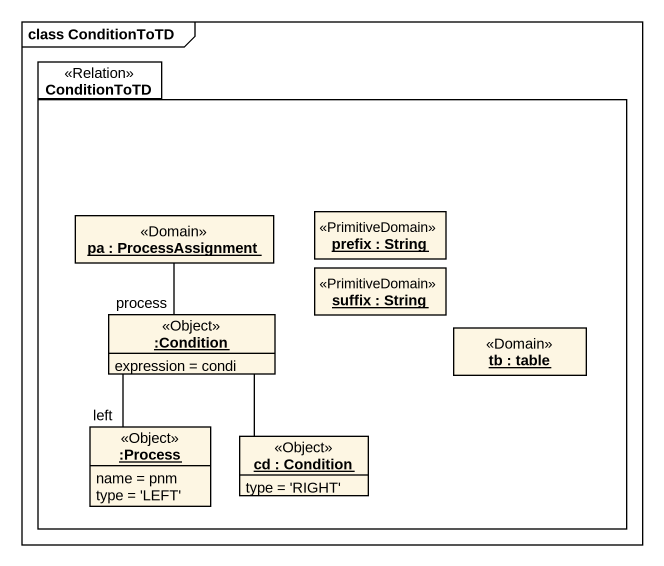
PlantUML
@startuml
mainframe class ConditionToTD
hide circle
hide empty members
package ConditionToTD <<Relation>> {
  object "pa : ProcessAssignment" as pa <<Domain>>
  object "prefix : String" as prefix <<PrimitiveDomain>>
  object ":Condition" as Condition <<Object>> {
    expression = condi
  }
  object "suffix : String" as suffix <<PrimitiveDomain>>
  object "tb : table" as tb <<Domain>>
  object ":Process" as Process_ <<Object>> {
    name = pnm
    type = 'LEFT'
  }
  object "cd : Condition" as cd <<Object>> {
    type = 'RIGHT'
  }
}
pa -- Condition : process
Condition -- Process_ : left
Condition -- cd
@enduml
